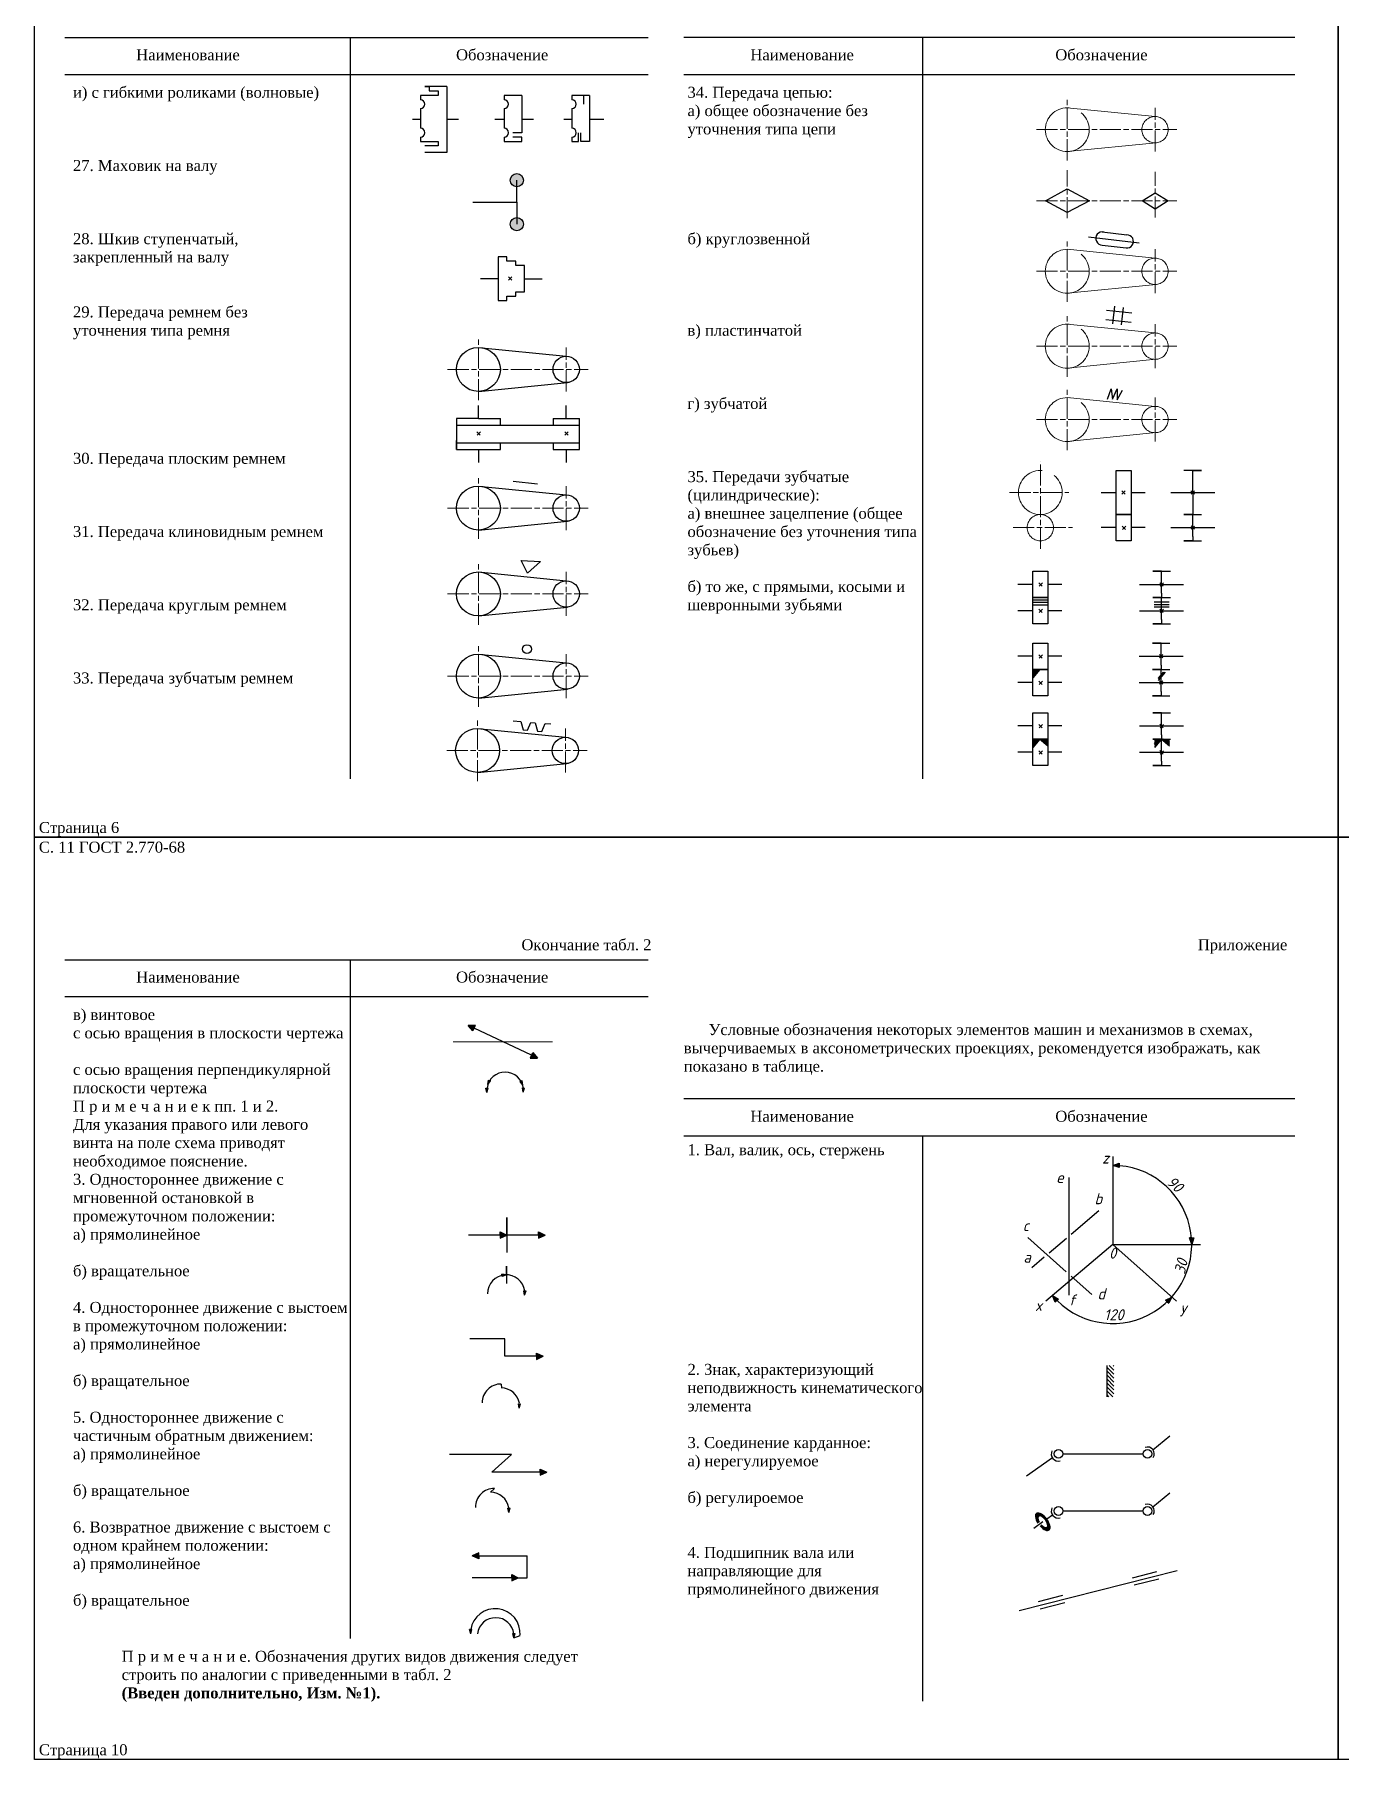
# Model space of a CAD drawing. Header units: millimetres. Extents: x 4428 to 6562, y 4839 to 5637.
# Drawn here: x 5671.3 to 5968.8, y 4838.7 to 5231.5 of the extents above; entities that cross this region are included whole.
import ezdxf

# ---------------------------------------------------------------- set-up
doc = ezdxf.new("R2010")
doc.units = ezdxf.units.MM
doc.linetypes.add('ACAD_ISO08W100', pattern=[36, 24, -3, 6, -3])
doc.layers.add('Эл-ты УГО (осевые)', color=7, linetype='ACAD_ISO08W100', lineweight=13)
doc.layers.add('Элементы УГО', color=7, linetype='Continuous', lineweight=30)
doc.styles.get("Standard").update_dxf_attribs({"font": 'times.ttf'})

msp = doc.modelspace()

# ---------------------------------------------------------------- hatches: boundary and pattern name
h = msp.add_hatch(color=256)
h.dxf.hatch_style = 1
h.paths.add_polyline_path([(5916.91, 4974.02), (5918.41, 4973.52), (5918.41, 4974.02)])
h.paths.add_polyline_path([(5916.91, 4974.02), (5918.41, 4974.02), (5918.41, 4974.52)])
h = msp.add_hatch(color=256)
h.dxf.hatch_style = 1
h.paths.add_polyline_path([(5934.91, 4956), (5935.41, 4957.5), (5934.91, 4957.5)])
h.paths.add_polyline_path([(5934.91, 4956), (5934.91, 4957.5), (5934.41, 4957.5)])
h = msp.add_hatch(color=256)
h.dxf.hatch_style = 1
h.paths.add_polyline_path([(5903.2, 4944.36), (5903.79, 4942.89), (5904.17, 4943.22)])
h.paths.add_polyline_path([(5903.2, 4944.36), (5904.17, 4943.22), (5904.55, 4943.54)])
h = msp.add_hatch(color=256)
h.dxf.hatch_style = 1
h.paths.add_polyline_path([(5930.35, 4944.05), (5928.94, 4943.33), (5929.3, 4942.98)])
h.paths.add_polyline_path([(5930.35, 4944.05), (5929.3, 4942.98), (5929.66, 4942.63)])
at = {"layer": 'Элементы УГО'}
h = msp.add_hatch(color=256, dxfattribs=at)
h.dxf.hatch_style = 1
h.paths.add_polyline_path([(5779.65, 5198.34, 1), (5782.65, 5198.34, 1)])
h.paths.add_polyline_path([(5782.65, 5188.34, 1), (5779.65, 5188.34, 1)])
h = msp.add_hatch(color=256, dxfattribs=at)
h.dxf.hatch_style = 1
h.paths.add_polyline_path([(5771.14, 5004.63), (5771.43, 5005.27), (5770.08, 5005.91), (5770.08, 5005.91)])
h.paths.add_polyline_path([(5771.43, 5005.27), (5771.73, 5005.9), (5770.08, 5005.91)])
h = msp.add_hatch(color=256, dxfattribs=at)
h.dxf.hatch_style = 1
h.paths.add_polyline_path([(5784.79, 4999.73), (5784.5, 4999.1), (5785.85, 4998.46), (5785.85, 4998.46)])
h.paths.add_polyline_path([(5784.5, 4999.1), (5784.2, 4998.47), (5785.85, 4998.46)])
h = msp.add_hatch(color=256, dxfattribs=at)
h.dxf.hatch_style = 1
h.paths.add_polyline_path([(5775.15, 4993.26), (5774.94, 4993.34, 0.059565), (5774.53, 4992.43)])
h.paths.add_polyline_path([(5774.94, 4993.34), (5774.67, 4993.43), (5774.53, 4992.43, -0.059565)])
h = msp.add_hatch(color=256, dxfattribs=at)
h.dxf.hatch_style = 1
h.paths.add_polyline_path([(5782.37, 4993.32), (5782.17, 4993.22, 0.059565), (5782.52, 4992.29)])
h.paths.add_polyline_path([(5782.17, 4993.22), (5781.92, 4993.1), (5782.52, 4992.29, -0.059565)])
h = msp.add_hatch(color=256, dxfattribs=at)
h.dxf.hatch_style = 1
h.paths.add_polyline_path([(5774.61, 4991.63), (5774.38, 4991.63, 0.059565), (5774.29, 4990.65)])
h.paths.add_polyline_path([(5774.38, 4991.63), (5774.1, 4991.64), (5774.29, 4990.65, -0.059565)])
h = msp.add_hatch(color=256, dxfattribs=at)
h.dxf.hatch_style = 1
h.paths.add_polyline_path([(5782.92, 4991.64), (5782.7, 4991.64, 0.059565), (5782.61, 4990.66)])
h.paths.add_polyline_path([(5782.7, 4991.64), (5782.42, 4991.65), (5782.61, 4990.66, -0.059565)])
h = msp.add_hatch(color=256, dxfattribs=at)
h.dxf.hatch_style = 1
h.paths.add_polyline_path([(5777.36, 4958.87), (5777.36, 4958.17), (5778.86, 4958.17), (5778.86, 4958.17)])
h.paths.add_polyline_path([(5777.36, 4958.17), (5777.36, 4957.47), (5778.86, 4958.17)])
h = msp.add_hatch(color=256, dxfattribs=at)
h.dxf.hatch_style = 1
h.paths.add_polyline_path([(5786.08, 4958.87), (5786.08, 4958.17), (5787.58, 4958.17), (5787.58, 4958.17)])
h.paths.add_polyline_path([(5786.08, 4958.17), (5786.08, 4957.47), (5787.58, 4958.17)])
h = msp.add_hatch(color=256, dxfattribs=at)
h.dxf.hatch_style = 1
h.paths.add_polyline_path([(5777.75, 4949.26), (5777.79, 4949.04, 0.059565), (5778.78, 4949.12)])
h.paths.add_polyline_path([(5777.79, 4949.04), (5777.83, 4948.76), (5778.78, 4949.12, -0.059565)])
h = msp.add_hatch(color=256, dxfattribs=at)
h.dxf.hatch_style = 1
h.paths.add_polyline_path([(5783.25, 4945.46), (5783.02, 4945.47, 0.059565), (5782.93, 4944.48)])
h.paths.add_polyline_path([(5783.02, 4945.47), (5782.74, 4945.47), (5782.93, 4944.48, -0.059565)])
h = msp.add_hatch(color=256, dxfattribs=at)
h.dxf.hatch_style = 1
h.paths.add_polyline_path([(5785.65, 4931.26), (5785.65, 4930.56), (5787.15, 4930.56), (5787.15, 4930.56)])
h.paths.add_polyline_path([(5785.65, 4930.56), (5785.65, 4929.86), (5787.15, 4930.56)])
h = msp.add_hatch(dxfattribs=at)
h.set_pattern_fill('ANSI31', color=256, scale=0.2, angle=90)
h.set_pattern_definition([(135, (11334.1473, -564.12656), (-0.449012806, -0.449012806), [])])
h.paths.add_polyline_path([(5915.62, 4928.47), (5915.62, 4921.35), (5917.18, 4921.35), (5917.18, 4928.47)])
h = msp.add_hatch(color=256, dxfattribs=at)
h.dxf.hatch_style = 1
h.paths.add_polyline_path([(5782.02, 4919.76), (5781.8, 4919.76, 0.059565), (5781.71, 4918.77)])
h.paths.add_polyline_path([(5781.8, 4919.76), (5781.52, 4919.76), (5781.71, 4918.77, -0.059565)])
h = msp.add_hatch(color=256, dxfattribs=at)
h.dxf.hatch_style = 1
h.paths.add_polyline_path([(5786.47, 4904.87), (5786.47, 4904.17), (5787.97, 4904.17), (5787.97, 4904.17)])
h.paths.add_polyline_path([(5786.47, 4904.17), (5786.47, 4903.47), (5787.97, 4904.17)])
h = msp.add_hatch(color=256, dxfattribs=at)
h.dxf.hatch_style = 1
h.paths.add_polyline_path([(5779.61, 4895.97), (5779.39, 4895.98, 0.059565), (5779.29, 4894.99)])
h.paths.add_polyline_path([(5779.39, 4895.98), (5779.1, 4895.98), (5779.29, 4894.99, -0.059565)])
h = msp.add_hatch(color=256, dxfattribs=at)
h.dxf.hatch_style = 1
h.paths.add_polyline_path([(5899.84, 4892.59), (5900.13, 4892.8), (5900.11, 4892.83), (5900.08, 4892.9), (5900.04, 4892.96), (5900.01, 4893.03), (5899.98, 4893.1), (5899.96, 4893.16), (5899.93, 4893.23), (5899.91, 4893.29), (5899.89, 4893.36), (5899.87, 4893.42), (5899.86, 4893.48), (5899.85, 4893.54), (5899.84, 4893.6), (5899.83, 4893.65), (5899.83, 4893.71), (5899.83, 4893.76), (5899.83, 4893.81), (5899.83, 4893.85), (5899.84, 4893.9), (5899.85, 4893.94), (5899.87, 4893.98), (5899.88, 4894.02), (5899.9, 4894.05), (5899.92, 4894.09), (5899.95, 4894.11), (5899.97, 4894.14), (5900, 4894.16), (5900.03, 4894.18), (5900.07, 4894.2), (5900.1, 4894.21), (5900.14, 4894.22), (5900.18, 4894.22), (5900.22, 4894.23), (5900.27, 4894.23), (5900.31, 4894.22), (5900.36, 4894.22), (5900.41, 4894.2), (5900.46, 4894.19), (5900.51, 4894.17), (5900.56, 4894.15), (5900.61, 4894.13), (5900.67, 4894.1), (5900.72, 4894.07), (5900.78, 4894.04), (5900.83, 4894.01), (5900.89, 4893.97), (5900.95, 4893.93), (5901, 4893.88), (5901.06, 4893.84), (5901.11, 4893.79), (5901.17, 4893.74), (5901.22, 4893.69), (5901.28, 4893.63), (5901.33, 4893.57), (5901.39, 4893.52), (5901.44, 4893.46), (5901.49, 4893.4), (5901.54, 4893.33), (5901.58, 4893.27), (5901.87, 4893.47), (5901.8, 4893.56), (5901.73, 4893.65), (5901.66, 4893.74), (5901.58, 4893.83), (5901.5, 4893.91), (5901.42, 4894), (5901.34, 4894.08), (5901.26, 4894.15), (5901.18, 4894.23), (5901.1, 4894.3), (5901.02, 4894.36), (5900.93, 4894.43), (5900.85, 4894.49), (5900.77, 4894.54), (5900.69, 4894.59), (5900.61, 4894.64), (5900.53, 4894.68), (5900.45, 4894.72), (5900.37, 4894.76), (5900.29, 4894.79), (5900.22, 4894.81), (5900.15, 4894.83), (5900.07, 4894.85), (5900.01, 4894.86), (5899.94, 4894.86), (5899.88, 4894.86), (5899.81, 4894.86), (5899.76, 4894.85), (5899.7, 4894.84), (5899.65, 4894.82), (5899.6, 4894.79), (5899.55, 4894.77), (5899.51, 4894.73), (5899.47, 4894.7), (5899.44, 4894.65), (5899.4, 4894.61), (5899.38, 4894.56), (5899.35, 4894.5), (5899.33, 4894.44), (5899.32, 4894.38), (5899.3, 4894.32), (5899.3, 4894.25), (5899.29, 4894.17), (5899.29, 4894.1), (5899.3, 4894.02), (5899.31, 4893.94), (5899.32, 4893.85), (5899.34, 4893.77), (5899.36, 4893.68), (5899.38, 4893.59), (5899.41, 4893.49), (5899.44, 4893.4), (5899.48, 4893.3), (5899.52, 4893.21), (5899.56, 4893.11), (5899.61, 4893.01), (5899.66, 4892.91), (5899.71, 4892.81), (5899.76, 4892.72), (5899.82, 4892.62)])
h.paths.add_polyline_path([(5900.62, 4892.14), (5900.34, 4891.92), (5900.38, 4891.89), (5900.45, 4891.8), (5900.53, 4891.72), (5900.61, 4891.65), (5900.69, 4891.57), (5900.77, 4891.5), (5900.85, 4891.43), (5900.93, 4891.37), (5901.01, 4891.31), (5901.09, 4891.25), (5901.18, 4891.2), (5901.26, 4891.15), (5901.33, 4891.1), (5901.41, 4891.06), (5901.49, 4891.02), (5901.57, 4890.99), (5901.64, 4890.96), (5901.72, 4890.94), (5901.79, 4890.92), (5901.86, 4890.91), (5901.92, 4890.9), (5901.99, 4890.89), (5902.05, 4890.89), (5902.11, 4890.9), (5902.17, 4890.91), (5902.22, 4890.92), (5902.27, 4890.94), (5902.32, 4890.96), (5902.37, 4890.99), (5902.41, 4891.02), (5902.45, 4891.06), (5902.48, 4891.1), (5902.51, 4891.14), (5902.54, 4891.19), (5902.57, 4891.25), (5902.59, 4891.3), (5902.6, 4891.36), (5902.61, 4891.43), (5902.62, 4891.5), (5902.63, 4891.57), (5902.63, 4891.64), (5902.62, 4891.72), (5902.62, 4891.8), (5902.6, 4891.88), (5902.59, 4891.97), (5902.57, 4892.05), (5902.55, 4892.14), (5902.52, 4892.23), (5902.49, 4892.32), (5902.46, 4892.42), (5902.42, 4892.51), (5902.38, 4892.61), (5902.33, 4892.7), (5902.29, 4892.8), (5902.24, 4892.9), (5902.18, 4892.99), (5902.13, 4893.09), (5902.07, 4893.19), (5902, 4893.28), (5901.94, 4893.37), (5901.87, 4893.47), (5901.58, 4893.27), (5901.63, 4893.21), (5901.67, 4893.14), (5901.71, 4893.08), (5901.75, 4893.01), (5901.79, 4892.95), (5901.83, 4892.88), (5901.86, 4892.82), (5901.9, 4892.75), (5901.93, 4892.69), (5901.95, 4892.62), (5901.98, 4892.56), (5902, 4892.5), (5902.02, 4892.43), (5902.04, 4892.37), (5902.05, 4892.31), (5902.07, 4892.25), (5902.08, 4892.2), (5902.09, 4892.14), (5902.09, 4892.09), (5902.09, 4892.03), (5902.09, 4891.98), (5902.09, 4891.94), (5902.08, 4891.89), (5902.08, 4891.85), (5902.06, 4891.81), (5902.05, 4891.77), (5902.03, 4891.73), (5902.02, 4891.7), (5901.99, 4891.67), (5901.97, 4891.64), (5901.95, 4891.62), (5901.92, 4891.59), (5901.89, 4891.58), (5901.85, 4891.56), (5901.82, 4891.55), (5901.78, 4891.54), (5901.74, 4891.53), (5901.7, 4891.53), (5901.66, 4891.53), (5901.62, 4891.53), (5901.57, 4891.54), (5901.53, 4891.55), (5901.48, 4891.56), (5901.43, 4891.58), (5901.38, 4891.59), (5901.33, 4891.62), (5901.27, 4891.64), (5901.22, 4891.67), (5901.17, 4891.7), (5901.11, 4891.73), (5901.06, 4891.77), (5901, 4891.81), (5900.95, 4891.85), (5900.89, 4891.89), (5900.84, 4891.94), (5900.78, 4891.99), (5900.73, 4892.04), (5900.68, 4892.09), (5900.62, 4892.14)])
h = msp.add_hatch(color=256, dxfattribs=at)
h.dxf.hatch_style = 1
h.paths.add_polyline_path([(5772.49, 4884.44), (5772.49, 4885.14), (5770.99, 4885.14), (5770.99, 4885.14)])
h.paths.add_polyline_path([(5772.49, 4885.14), (5772.49, 4885.84), (5770.99, 4885.14)])
h = msp.add_hatch(color=256, dxfattribs=at)
h.dxf.hatch_style = 1
h.paths.add_polyline_path([(5779.98, 4880.84), (5779.98, 4880.14), (5781.48, 4880.14), (5781.48, 4880.14)])
h.paths.add_polyline_path([(5779.98, 4880.14), (5779.98, 4879.44), (5781.48, 4880.14)])
h = msp.add_hatch(color=256, dxfattribs=at)
h.dxf.hatch_style = 1
h.paths.add_polyline_path([(5770.35, 4868.34), (5770.58, 4868.34, -0.059565), (5770.67, 4867.36)])
h.paths.add_polyline_path([(5770.58, 4868.34), (5770.86, 4868.35), (5770.67, 4867.36, 0.059565)])
h = msp.add_hatch(color=256, dxfattribs=at)
h.dxf.hatch_style = 1
h.paths.add_polyline_path([(5780.76, 4867.4), (5780.54, 4867.4, 0.059565), (5780.45, 4866.41)])
h.paths.add_polyline_path([(5780.54, 4867.4), (5780.26, 4867.4), (5780.45, 4866.41, -0.059565)])

# ---------------------------------------------------------------- linework, layer by layer
for p, q in [((5678.14, 5230.85), (5811.05, 5230.85)), ((5743.14, 5230.85), (5743.14, 5062.06)), ((5958.4, 5230.85), (5819.19, 5230.85)), ((5873.57, 5230.85), (5873.57, 5062.06)), ((5678.14, 5222.45), (5811.05, 5222.45)), ((5819.19, 5222.45), (5958.4, 5222.45)), ((5678.14, 5020.85), (5811.05, 5020.85)), ((5743.14, 5020.85), (5743.14, 4866.28)), ((5678.14, 5012.45), (5811.05, 5012.45)), ((5958.4, 4989.16), (5819.19, 4989.16)), ((5819.19, 4980.75), (5958.4, 4980.75)), ((5873.57, 4980.75), (5873.57, 4852.06)), ((5916.91, 4976.02), (5916.91, 4956.02)), ((5916.91, 4974.02), (5918.41, 4974.52)), ((5916.91, 4974.02), (5918.41, 4974.02)), ((5918.41, 4973.52), (5916.91, 4974.02)), ((5918.41, 4974.02), (5918.41, 4974.52)), ((5918.41, 4974.52), (5918.41, 4973.52)), ((5934.91, 4957.5), (5934.41, 4957.5)), ((5934.41, 4957.5), (5935.41, 4957.5)), ((5934.91, 4956), (5934.41, 4957.5)), ((5934.91, 4956), (5934.91, 4957.5)), ((5935.41, 4957.5), (5934.91, 4956)), ((5916.91, 4956.02), (5901.67, 4943.07)), ((5916.91, 4956.02), (5936.91, 4956.02)), ((5916.91, 4956.02), (5931.45, 4943.07)), ((5903.2, 4944.36), (5904.17, 4943.22)), ((5903.79, 4942.89), (5903.2, 4944.36)), ((5903.2, 4944.36), (5904.55, 4943.54)), ((5904.55, 4943.54), (5903.79, 4942.89)), ((5904.17, 4943.22), (5904.55, 4943.54)), ((5928.94, 4943.33), (5930.35, 4944.05)), ((5929.66, 4942.63), (5928.94, 4943.33)), ((5930.35, 4944.05), (5929.3, 4942.98)), ((5929.3, 4942.98), (5929.66, 4942.63)), ((5930.35, 4944.05), (5929.66, 4942.63))]:
    msp.add_line(p, q)
msp.add_arc((5916.91, 4956.02), 18, 220.3843, 90)
at = {"layer": 'Эл-ты УГО (осевые)', "ltscale": 0.2}
for p, q in [((5906.55, 5202.86), (5906.55, 5216.86)), ((5926.55, 5204.86), (5926.55, 5214.86)), ((5899.55, 5209.86), (5931.55, 5209.86)), ((5906.55, 5189.7), (5906.55, 5200.66)), ((5926.55, 5189.85), (5926.55, 5200.25)), ((5899.55, 5193.66), (5931.55, 5193.66)), ((5906.55, 5170.62), (5906.55, 5184.62)), ((5926.55, 5172.62), (5926.55, 5182.62)), ((5899.55, 5177.62), (5931.55, 5177.62)), ((5906.55, 5153.56), (5906.55, 5167.56)), ((5926.55, 5155.56), (5926.55, 5165.56)), ((5772.39, 5148.26), (5772.39, 5162.26)), ((5792.39, 5150.26), (5792.39, 5160.26)), ((5899.55, 5160.56), (5931.55, 5160.56)), ((5765.39, 5155.26), (5797.39, 5155.26)), ((5906.55, 5136.85), (5906.55, 5150.85)), ((5926.55, 5138.85), (5926.55, 5148.85)), ((5899.55, 5143.85), (5931.55, 5143.85)), ((5900.42, 5114.41), (5900.42, 5134.24)), ((5772.39, 5116.69), (5772.39, 5130.69)), ((5792.39, 5118.69), (5792.39, 5128.69)), ((5893.42, 5127.24), (5906.88, 5127.24)), ((5765.39, 5123.69), (5797.39, 5123.69)), ((5894.25, 5119.24), (5907.72, 5119.24)), ((5772.39, 5097.14), (5772.39, 5111.14)), ((5792.39, 5099.14), (5792.39, 5109.14)), ((5765.39, 5104.14), (5797.39, 5104.14)), ((5772.39, 5078.44), (5772.39, 5092.44)), ((5792.39, 5080.44), (5792.39, 5090.44)), ((5765.39, 5085.44), (5797.39, 5085.44)), ((5772.21, 5061.5), (5772.21, 5075.5)), ((5792.21, 5063.5), (5792.21, 5073.5)), ((5765.21, 5068.5), (5797.21, 5068.5))]:
    msp.add_line(p, q, dxfattribs=at)
at = {"layer": 'Эл-ты УГО (осевые)'}
for p, q in [((5906.55, 5214.86), (5926.55, 5212.86)), ((5906.55, 5204.86), (5926.84, 5206.88)), ((5906.55, 5182.62), (5926.55, 5180.62)), ((5906.55, 5172.62), (5926.84, 5174.63)), ((5906.55, 5165.56), (5926.55, 5163.56)), ((5906.55, 5155.56), (5926.84, 5157.57)), ((5906.55, 5148.85), (5926.55, 5146.85)), ((5906.55, 5138.85), (5926.84, 5140.87)), ((5766.62, 5002.18), (5789.25, 5002.18))]:
    msp.add_line(p, q, dxfattribs=at)
for centre, radius in [((5906.55, 5209.86), 5), ((5926.55, 5209.86), 3), ((5906.55, 5177.62), 5), ((5926.55, 5177.62), 3), ((5906.55, 5160.56), 5), ((5926.55, 5160.56), 3), ((5906.55, 5143.85), 5), ((5926.55, 5143.85), 3), ((5900.42, 5127.24), 5), ((5900.42, 5119.24), 3)]:
    msp.add_circle(centre, radius, dxfattribs=at)
at = {"layer": 'Элементы УГО'}
for p, q in [((5763.19, 5217.67), (5759.19, 5217.67)), ((5759.19, 5217.67), (5759.19, 5216.67)), ((5765.19, 5219.67), (5760.19, 5219.67)), ((5760.19, 5219.67), (5761.19, 5219.67)), ((5761.19, 5219.67), (5761.19, 5218.67)), ((5761.19, 5218.67), (5763.19, 5218.67)), ((5763.19, 5218.67), (5763.19, 5217.67)), ((5765.19, 5219.67), (5765.19, 5204.67)), ((5782.27, 5217.67), (5778.27, 5217.67)), ((5778.27, 5217.67), (5778.27, 5216.67)), ((5782.27, 5217.67), (5782.27, 5209.17)), ((5797.7, 5217.67), (5793.7, 5217.67)), ((5793.7, 5217.67), (5793.7, 5216.67)), ((5796.31, 5217.67), (5796.31, 5215.67)), ((5797.7, 5217.67), (5797.7, 5207.17)), ((5759.19, 5214.67), (5759.19, 5212.17)), ((5778.27, 5214.67), (5778.27, 5212.17)), ((5793.7, 5214.67), (5793.7, 5212.17)), ((5759.19, 5212.17), (5757.38, 5212.17)), ((5759.19, 5212.17), (5759.19, 5210.17)), ((5767.84, 5212.17), (5765.19, 5212.17)), ((5778.27, 5212.17), (5776.11, 5212.17)), ((5778.27, 5212.17), (5778.27, 5210.17)), ((5782.27, 5209.17), (5780.27, 5209.17)), ((5784.98, 5212.17), (5782.27, 5212.17)), ((5793.7, 5212.17), (5791.88, 5212.17)), ((5793.7, 5212.17), (5793.7, 5210.17)), ((5795.2, 5207.17), (5795.2, 5209.17)), ((5795.7, 5207.17), (5795.7, 5209.17)), ((5801, 5212.17), (5797.7, 5212.17)), ((5759.19, 5208.17), (5759.19, 5207.17)), ((5759.19, 5207.17), (5763.19, 5207.17)), ((5763.19, 5206.17), (5760.19, 5206.17)), ((5765.19, 5204.67), (5760.19, 5204.67)), ((5763.19, 5207.17), (5763.19, 5206.17)), ((5778.27, 5208.17), (5778.27, 5207.17)), ((5778.27, 5207.17), (5782.27, 5207.17)), ((5782.27, 5208.17), (5780.27, 5208.17)), ((5782.27, 5207.17), (5782.27, 5208.17)), ((5793.7, 5208.17), (5793.7, 5207.17)), ((5793.7, 5207.17), (5795.2, 5207.17)), ((5797.7, 5207.17), (5795.7, 5207.17)), ((5781.15, 5193.34), (5781.15, 5198.34)), ((5771.15, 5193.34), (5781.15, 5193.34)), ((5781.15, 5193.34), (5781.15, 5188.34)), ((5901.57, 5193.66), (5906.55, 5196.36)), ((5906.55, 5191.01), (5901.57, 5193.66)), ((5906.55, 5196.36), (5911.64, 5193.66)), ((5911.64, 5193.66), (5906.55, 5191.01)), ((5923.64, 5193.66), (5926.55, 5195.5)), ((5926.55, 5191.75), (5923.64, 5193.66)), ((5926.55, 5195.5), (5929.55, 5193.66)), ((5929.55, 5193.66), (5926.55, 5191.75)), ((5911.36, 5185.46), (5922.92, 5184.09)), ((5914.54, 5186.59), (5920.13, 5185.92)), ((5776.89, 5180.93), (5776.89, 5170.93)), ((5778.89, 5180.93), (5776.89, 5180.93)), ((5778.89, 5179.93), (5778.89, 5180.93)), ((5914.54, 5183.59), (5919.95, 5182.93)), ((5780.89, 5179.93), (5778.89, 5179.93)), ((5780.89, 5178.93), (5780.89, 5179.93)), ((5782.89, 5178.93), (5780.89, 5178.93)), ((5782.89, 5172.93), (5782.89, 5178.93)), ((5776.89, 5175.93), (5772.89, 5175.93)), ((5779.22, 5176.34), (5779.98, 5175.57)), ((5779.25, 5175.57), (5780.01, 5176.32)), ((5782.89, 5175.93), (5786.89, 5175.93)), ((5776.89, 5170.93), (5778.89, 5170.93)), ((5778.89, 5170.93), (5778.89, 5171.93)), ((5778.89, 5171.93), (5780.89, 5171.93)), ((5780.89, 5171.93), (5780.89, 5172.93)), ((5780.89, 5172.93), (5782.89, 5172.93)), ((5916.92, 5165.67), (5917.42, 5169.64)), ((5918.89, 5165.42), (5919.39, 5169.4)), ((5915.33, 5166.65), (5921.08, 5165.99)), ((5915.5, 5168.79), (5921.25, 5168.13)), ((5772.39, 5160.26), (5792.39, 5158.26)), ((5772.39, 5150.26), (5792.69, 5152.28)), ((5915.71, 5148.52), (5916.57, 5150.81)), ((5916.57, 5150.81), (5916.89, 5148.52)), ((5916.89, 5148.52), (5917.89, 5150.81)), ((5917.89, 5150.81), (5917.89, 5148.33)), ((5917.89, 5148.33), (5919.13, 5150.51)), ((5772.39, 5144.06), (5772.39, 5147.06)), ((5792.42, 5144.06), (5792.42, 5147.06)), ((5772.39, 5144.06), (5767.39, 5144.06)), ((5767.39, 5144.06), (5767.39, 5137.06)), ((5767.39, 5144.06), (5767.39, 5142.06)), ((5767.39, 5142.56), (5795.39, 5142.56)), ((5772.39, 5144.06), (5777.39, 5144.06)), ((5777.39, 5142.56), (5777.39, 5144.06)), ((5789.45, 5144.06), (5795.39, 5144.06)), ((5789.45, 5144.06), (5789.45, 5142.56)), ((5795.39, 5137.06), (5795.39, 5144.06)), ((5767.39, 5137.06), (5767.39, 5139.06)), ((5767.39, 5138.56), (5795.39, 5138.56)), ((5772.06, 5141.08), (5772.82, 5140.31)), ((5772.09, 5140.31), (5772.85, 5141.06)), ((5777.39, 5137.06), (5777.39, 5138.56)), ((5789.45, 5138.56), (5789.45, 5137.06)), ((5792.06, 5141.08), (5792.82, 5140.31)), ((5792.09, 5140.31), (5792.85, 5141.06)), ((5767.39, 5137.06), (5777.39, 5137.06)), ((5772.39, 5137.06), (5772.39, 5134.06)), ((5789.45, 5137.06), (5795.39, 5137.06)), ((5792.42, 5137.06), (5792.42, 5134.06)), ((5780.33, 5129.82), (5785.85, 5129.24)), ((5937.14, 5132.24), (5933.14, 5132.24)), ((5935.14, 5127.24), (5935.14, 5132.24)), ((5935.14, 5132.24), (5937.14, 5132.24)), ((5772.39, 5128.69), (5792.39, 5126.69)), ((5914.28, 5127.24), (5917.66, 5127.24)), ((5918.97, 5127.65), (5919.74, 5126.88)), ((5919, 5126.88), (5919.77, 5127.63)), ((5921.11, 5127.24), (5924.28, 5127.24)), ((5930.14, 5127.24), (5940.14, 5127.24)), ((5934.74, 5127.65), (5935.51, 5126.87)), ((5934.77, 5126.87), (5935.54, 5127.63)), ((5935.14, 5127.24), (5935.14, 5122.24)), ((5935.14, 5122.24), (5933.14, 5122.24)), ((5933.14, 5122.24), (5937.14, 5122.24)), ((5935.14, 5117.24), (5935.14, 5122.24)), ((5772.39, 5118.69), (5792.69, 5120.7)), ((5917.66, 5119.24), (5914.28, 5119.24)), ((5919.07, 5119.6), (5919.83, 5118.82)), ((5919.1, 5118.82), (5919.86, 5119.58)), ((5924.28, 5119.24), (5921.11, 5119.24)), ((5930.14, 5119.24), (5940.14, 5119.24)), ((5934.76, 5119.63), (5935.52, 5118.86)), ((5934.79, 5118.86), (5935.55, 5119.61)), ((5935.14, 5116.24), (5933.14, 5116.24)), ((5933.14, 5116.24), (5937.14, 5116.24)), ((5935.14, 5117.24), (5935.14, 5116.24)), ((5782.13, 5111.79), (5786.53, 5111.5)), ((5783.59, 5108.86), (5782.13, 5111.79)), ((5786.53, 5111.5), (5783.59, 5108.86)), ((5772.39, 5109.14), (5792.39, 5107.14)), ((5898.69, 5106.31), (5895.32, 5106.31)), ((5900.1, 5106.66), (5900.86, 5105.89)), ((5900.13, 5105.89), (5900.89, 5106.64)), ((5905.32, 5106.31), (5902.15, 5106.31)), ((5923.04, 5106.31), (5933.04, 5106.31)), ((5928.04, 5109.31), (5926.04, 5109.31)), ((5926.04, 5109.31), (5930.04, 5109.31)), ((5927.66, 5106.69), (5928.42, 5105.92)), ((5927.69, 5105.92), (5928.45, 5106.68)), ((5928.04, 5104.31), (5928.04, 5109.31)), ((5898.69, 5102.81), (5902.15, 5102.81)), ((5928.04, 5103.31), (5926.04, 5103.31)), ((5926.04, 5103.31), (5930.04, 5103.31)), ((5928.04, 5103.31), (5926.04, 5103.31)), ((5926.04, 5103.31), (5930.04, 5103.31)), ((5926.33, 5102.32), (5929.78, 5102.32)), ((5928.04, 5104.31), (5928.04, 5103.31)), ((5928.04, 5098.31), (5928.04, 5103.31)), ((5772.39, 5099.14), (5792.69, 5101.15)), ((5898.69, 5100.31), (5895.32, 5100.31)), ((5898.69, 5102.24), (5902.15, 5102.24)), ((5898.69, 5101.66), (5902.15, 5101.66)), ((5900.1, 5100.66), (5900.86, 5099.89)), ((5900.13, 5099.89), (5900.89, 5100.64)), ((5905.32, 5100.31), (5902.15, 5100.31)), ((5923.04, 5100.31), (5933.04, 5100.31)), ((5926.33, 5101.74), (5929.78, 5101.74)), ((5926.33, 5101.17), (5929.78, 5101.17)), ((5927.66, 5100.69), (5928.42, 5099.92)), ((5927.69, 5099.92), (5928.45, 5100.68)), ((5928.04, 5097.31), (5926.04, 5097.31)), ((5926.04, 5097.31), (5930.04, 5097.31)), ((5928.04, 5098.31), (5928.04, 5097.31)), ((5927.95, 5092.96), (5925.95, 5092.96)), ((5925.95, 5092.96), (5929.95, 5092.96)), ((5927.95, 5087.96), (5927.95, 5092.96)), ((5772.39, 5090.44), (5792.39, 5088.44)), ((5898.69, 5089.96), (5895.32, 5089.96)), ((5898.69, 5086.45), (5899.14, 5086.96)), ((5899.35, 5086.96), (5898.69, 5086.18)), ((5898.69, 5085.84), (5899.57, 5086.96)), ((5899.81, 5086.96), (5898.69, 5085.58)), ((5900.06, 5086.96), (5898.69, 5085.3)), ((5900.31, 5086.96), (5898.69, 5085.05)), ((5900.1, 5090.31), (5900.86, 5089.54)), ((5900.13, 5089.54), (5900.89, 5090.29)), ((5905.32, 5089.96), (5902.15, 5089.96)), ((5922.95, 5089.96), (5932.95, 5089.96)), ((5927.95, 5086.96), (5925.95, 5086.96)), ((5925.95, 5086.96), (5929.95, 5086.96)), ((5927.95, 5086.96), (5925.95, 5086.96)), ((5925.95, 5086.96), (5929.95, 5086.96)), ((5927.57, 5090.34), (5928.33, 5089.57)), ((5927.6, 5089.57), (5928.36, 5090.32)), ((5927.95, 5087.96), (5927.95, 5086.96)), ((5927.95, 5081.96), (5927.95, 5086.96)), ((5898.69, 5083.96), (5895.32, 5083.96)), ((5900.1, 5084.31), (5900.86, 5083.54)), ((5900.13, 5083.54), (5900.89, 5084.29)), ((5905.32, 5083.96), (5902.15, 5083.96)), ((5922.95, 5083.96), (5932.95, 5083.96)), ((5928.39, 5086.36), (5927.27, 5084.99)), ((5928.63, 5086.36), (5927.27, 5084.7)), ((5928.88, 5086.36), (5927.27, 5084.46)), ((5927.57, 5084.34), (5928.33, 5083.57)), ((5927.6, 5083.57), (5928.36, 5084.32)), ((5772.39, 5080.44), (5792.69, 5082.45)), ((5927.95, 5080.96), (5925.95, 5080.96)), ((5925.95, 5080.96), (5929.95, 5080.96)), ((5927.95, 5081.96), (5927.95, 5080.96)), ((5780.31, 5075.22), (5782.07, 5075.08)), ((5782.07, 5075.08), (5782.58, 5073.18)), ((5783.57, 5073.11), (5784.32, 5074.9)), ((5784.32, 5074.9), (5785.34, 5074.82)), ((5785.34, 5074.82), (5785.85, 5072.92)), ((5928.04, 5077.08), (5926.04, 5077.08)), ((5926.04, 5077.08), (5930.04, 5077.08)), ((5928.04, 5072.08), (5928.04, 5077.08)), ((5772.21, 5073.5), (5792.21, 5071.5)), ((5782.58, 5073.18), (5783.57, 5073.11)), ((5785.85, 5072.92), (5786.84, 5072.85)), ((5786.84, 5072.85), (5787.59, 5074.64)), ((5787.59, 5074.64), (5788.88, 5074.54)), ((5898.69, 5074.08), (5895.32, 5074.08)), ((5898.69, 5070.58), (5899.14, 5071.09)), ((5899.35, 5071.09), (5898.69, 5070.31)), ((5898.69, 5069.97), (5899.57, 5071.09)), ((5899.81, 5071.09), (5898.69, 5069.71)), ((5900.06, 5071.09), (5898.69, 5069.43)), ((5900.31, 5071.09), (5898.69, 5069.19)), ((5900.1, 5074.43), (5900.86, 5073.66)), ((5900.13, 5073.66), (5900.89, 5074.42)), ((5902.15, 5069.45), (5900.24, 5071.06)), ((5902.15, 5069.69), (5900.49, 5071.06)), ((5902.15, 5069.94), (5900.77, 5071.06)), ((5901.03, 5071.06), (5902.15, 5070.18)), ((5902.15, 5070.4), (5901.37, 5071.06)), ((5901.64, 5071.06), (5902.15, 5070.62)), ((5905.32, 5074.08), (5902.15, 5074.08)), ((5923.04, 5074.08), (5933.04, 5074.08)), ((5928.04, 5071.08), (5926.04, 5071.08)), ((5926.04, 5071.08), (5930.04, 5071.08)), ((5928.04, 5071.08), (5926.04, 5071.08)), ((5926.04, 5071.08), (5930.04, 5071.08)), ((5926.43, 5070.59), (5926.87, 5071.09)), ((5927.09, 5071.09), (5926.43, 5070.32)), ((5926.43, 5069.97), (5927.31, 5071.09)), ((5927.55, 5071.09), (5926.43, 5069.72)), ((5927.79, 5071.09), (5926.43, 5069.43)), ((5928.04, 5071.09), (5926.43, 5069.19)), ((5927.66, 5074.47), (5928.42, 5073.69)), ((5927.69, 5073.69), (5928.45, 5074.45)), ((5929.88, 5069.45), (5927.98, 5071.06)), ((5928.04, 5072.08), (5928.04, 5071.08)), ((5928.04, 5066.08), (5928.04, 5071.08)), ((5929.88, 5069.7), (5928.22, 5071.06)), ((5929.88, 5069.95), (5928.51, 5071.06)), ((5928.76, 5071.06), (5929.88, 5070.18)), ((5929.88, 5070.41), (5929.1, 5071.06)), ((5929.37, 5071.06), (5929.88, 5070.62)), ((5898.69, 5068.08), (5895.32, 5068.08)), ((5900.1, 5068.43), (5900.86, 5067.66)), ((5900.13, 5067.66), (5900.89, 5068.42)), ((5905.32, 5068.08), (5902.15, 5068.08)), ((5923.04, 5068.08), (5933.04, 5068.08)), ((5927.66, 5068.47), (5928.42, 5067.69)), ((5927.69, 5067.69), (5928.45, 5068.45)), ((5772.21, 5063.5), (5792.51, 5065.51)), ((5928.04, 5065.08), (5926.04, 5065.08)), ((5926.04, 5065.08), (5930.04, 5065.08)), ((5928.04, 5066.08), (5928.04, 5065.08)), ((5771.14, 5004.63), (5770.08, 5005.91)), ((5771.73, 5005.9), (5770.08, 5005.91)), ((5771.43, 5005.27), (5771.14, 5004.63)), ((5771.43, 5005.27), (5771.73, 5005.9)), ((5784.5, 4999.1), (5771.43, 5005.27)), ((5771.43, 5005.27), (5771.43, 5005.27)), ((5784.5, 4999.1), (5784.2, 4998.47)), ((5784.2, 4998.47), (5785.85, 4998.46)), ((5784.5, 4999.1), (5784.79, 4999.73)), ((5784.5, 4999.1), (5784.5, 4999.1)), ((5784.79, 4999.73), (5785.85, 4998.46)), ((5774.53, 4992.43), (5774.67, 4993.43)), ((5774.53, 4992.43), (5775.15, 4993.26)), ((5774.67, 4993.43), (5775.15, 4993.26)), ((5781.92, 4993.1), (5782.37, 4993.32)), ((5782.52, 4992.29), (5781.92, 4993.1)), ((5782.52, 4992.29), (5782.37, 4993.32)), ((5774.29, 4990.65), (5774.1, 4991.64)), ((5774.1, 4991.64), (5774.61, 4991.63)), ((5774.29, 4990.65), (5774.61, 4991.63)), ((5782.61, 4990.66), (5782.42, 4991.65)), ((5782.42, 4991.65), (5782.92, 4991.64)), ((5782.61, 4990.66), (5782.92, 4991.64)), ((5906.9, 4971.29), (5906.9, 4944.51)), ((5778.86, 4958.17), (5778.86, 4962.17)), ((5778.86, 4962.17), (5778.86, 4954.17)), ((5907.41, 4958.37), (5913.73, 4963.74)), ((5777.36, 4958.17), (5770.14, 4958.17)), ((5777.36, 4958.17), (5777.36, 4958.87)), ((5777.36, 4958.87), (5778.86, 4958.17)), ((5777.36, 4958.17), (5777.36, 4958.17)), ((5777.36, 4958.17), (5777.36, 4957.47)), ((5777.36, 4957.47), (5778.86, 4958.17)), ((5786.08, 4958.17), (5778.86, 4958.17)), ((5786.08, 4958.17), (5786.08, 4958.87)), ((5786.08, 4958.87), (5787.58, 4958.17)), ((5786.08, 4958.17), (5786.08, 4958.17)), ((5786.08, 4958.17), (5786.08, 4957.47)), ((5786.08, 4957.47), (5787.58, 4958.17)), ((5897.58, 4957.59), (5906.32, 4949.81)), ((5902.45, 4954.14), (5906.35, 4957.46)), ((5898.5, 4950.78), (5901.32, 4953.18)), ((5778.78, 4949.12), (5777.75, 4949.26)), ((5777.83, 4948.76), (5777.75, 4949.26)), ((5778.78, 4949.12), (5777.83, 4948.76)), ((5778.81, 4949.1), (5778.81, 4951.1)), ((5778.81, 4951.1), (5778.81, 4947.1)), ((5782.93, 4944.48), (5782.74, 4945.47)), ((5782.74, 4945.47), (5783.25, 4945.46)), ((5782.93, 4944.48), (5783.25, 4945.46)), ((5907.46, 4948.79), (5912.13, 4944.64)), ((5778.43, 4934.56), (5770.43, 4934.56)), ((5778.43, 4930.56), (5778.43, 4934.56)), ((5785.65, 4930.56), (5778.43, 4930.56)), ((5785.65, 4930.56), (5785.65, 4931.26)), ((5785.65, 4931.26), (5787.15, 4930.56)), ((5785.65, 4930.56), (5785.65, 4930.56)), ((5785.65, 4930.56), (5785.65, 4929.86)), ((5785.65, 4929.86), (5787.15, 4930.56)), ((5915.62, 4921.35), (5915.62, 4928.47)), ((5777.59, 4924.23), (5777.59, 4924.23)), ((5777.59, 4924.23), (5777.62, 4923.39)), ((5781.71, 4918.77), (5781.52, 4919.76)), ((5781.52, 4919.76), (5782.02, 4919.76)), ((5781.71, 4918.77), (5782.02, 4919.76)), ((5926.08, 4909.26), (5929.89, 4912.44)), ((5779.91, 4908.16), (5765.82, 4908.16)), ((5775.48, 4904.17), (5779.91, 4908.16)), ((5903.21, 4907.4), (5897.25, 4903.29)), ((5905.55, 4908.34), (5923.83, 4908.34)), ((5786.47, 4904.17), (5775.48, 4904.17)), ((5786.47, 4904.17), (5786.47, 4904.87)), ((5786.47, 4904.87), (5787.97, 4904.17)), ((5786.47, 4904.17), (5786.47, 4904.17)), ((5786.47, 4904.17), (5786.47, 4903.47)), ((5786.47, 4903.47), (5787.97, 4904.17)), ((5776.06, 4900.45), (5775.18, 4899.61)), ((5776.06, 4900.45), (5776.06, 4900.45)), ((5926.08, 4896.25), (5929.89, 4899.43)), ((5779.29, 4894.99), (5779.1, 4895.98)), ((5779.1, 4895.98), (5779.61, 4895.97)), ((5779.29, 4894.99), (5779.61, 4895.97)), ((5903.21, 4894.39), (5901.9, 4893.44)), ((5905.55, 4895.33), (5923.83, 4895.33)), ((5900.96, 4892.88), (5898.97, 4891.37)), ((5772.49, 4885.84), (5770.99, 4885.14)), ((5772.49, 4884.44), (5770.99, 4885.14)), ((5772.49, 4885.14), (5772.49, 4885.84)), ((5772.49, 4885.14), (5783.48, 4885.14)), ((5772.49, 4885.14), (5772.49, 4885.14)), ((5772.49, 4885.14), (5772.49, 4884.44)), ((5783.48, 4880.14), (5783.48, 4885.14)), ((5779.98, 4880.14), (5770.99, 4880.14)), ((5779.98, 4880.14), (5779.98, 4880.84)), ((5779.98, 4880.84), (5781.48, 4880.14)), ((5779.98, 4880.14), (5779.98, 4880.14)), ((5779.98, 4880.14), (5779.98, 4879.44)), ((5779.98, 4879.44), (5781.48, 4880.14)), ((5781.48, 4880.14), (5783.48, 4880.14)), ((5895.62, 4872.64), (5931.59, 4881.8)), ((5921.39, 4880.13), (5926.97, 4881.56)), ((5921.82, 4878.48), (5927.39, 4879.91)), ((5899.98, 4874.7), (5905.56, 4876.13)), ((5900.4, 4873.04), (5905.98, 4874.47)), ((5770.86, 4868.35), (5770.35, 4868.34)), ((5770.67, 4867.36), (5770.35, 4868.34)), ((5770.67, 4867.36), (5770.86, 4868.35)), ((5780.45, 4866.41), (5780.26, 4867.4)), ((5780.26, 4867.4), (5780.76, 4867.4)), ((5780.45, 4866.41), (5780.76, 4867.4)), ((5780.45, 4866.41), (5781.89, 4867.01))]:
    msp.add_line(p, q, dxfattribs=at)
for points in [[(5671.25, 5258.74), (5968.25, 5258.74), (5968.25, 5048.74), (5671.25, 5048.74)], [(5968.25, 5258.74), (6265.25, 5258.74), (6265.25, 5048.74), (5968.25, 5048.74)], [(5917.66, 5132.24), (5921.11, 5132.24), (5921.11, 5122.24), (5917.66, 5122.24)], [(5917.66, 5122.24), (5921.11, 5122.24), (5921.11, 5116.24), (5917.66, 5116.24)], [(5898.69, 5109.31), (5902.15, 5109.31), (5902.15, 5103.31), (5898.69, 5103.31)], [(5898.69, 5103.31), (5902.15, 5103.31), (5902.15, 5097.31), (5898.69, 5097.31)], [(5898.69, 5092.96), (5902.15, 5092.96), (5902.15, 5086.96), (5898.69, 5086.96)], [(5898.69, 5086.96), (5902.15, 5086.96), (5902.15, 5080.96), (5898.69, 5080.96)], [(5898.69, 5077.08), (5902.15, 5077.08), (5902.15, 5071.08), (5898.69, 5071.08)], [(5898.69, 5071.08), (5902.15, 5071.08), (5902.15, 5065.08), (5898.69, 5065.08)], [(5671.25, 5048.74), (5968.25, 5048.74), (5968.25, 4838.74), (5671.25, 4838.74)], [(5968.25, 5048.74), (6265.25, 5048.74), (6265.25, 4838.74), (5968.25, 4838.74)]]:
    msp.add_lwpolyline(points, close=True, dxfattribs=at)
for centre, radius in [((5781.15, 5198.34), 1.5), ((5781.15, 5188.34), 1.5), ((5772.39, 5155.26), 5), ((5792.39, 5155.26), 3), ((5772.39, 5123.69), 5), ((5792.39, 5123.69), 3), ((5772.39, 5104.14), 5), ((5792.39, 5104.14), 3), ((5783.46, 5091.59), 1), ((5772.39, 5085.44), 5), ((5792.39, 5085.44), 3), ((5772.21, 5068.5), 5), ((5792.21, 5068.5), 3), ((5904.55, 4908.34), 1), ((5924.83, 4908.34), 1), ((5904.55, 4895.33), 1), ((5924.83, 4895.33), 1)]:
    msp.add_circle(centre, radius, dxfattribs=at)
for centre, radius, start, end in [((5759.19, 5215.67), 1, 270, 90), ((5778.27, 5215.67), 1, 270, 90), ((5793.7, 5215.67), 1, 270, 90), ((5759.19, 5209.17), 1, 270, 90), ((5778.27, 5209.17), 1, 270, 90), ((5793.7, 5209.17), 1, 270, 90), ((5914.54, 5185.09), 1.5, 76.4343, 270), ((5920.13, 5184.42), 1.5, 263.1068, 90), ((5778.49, 4991.1), 4.17, 6.6796, 172.6564), ((5778.74, 4944.84), 4.26, 7.7211, 180.3575), ((5777.51, 4919.98), 4.26, 88.8819, 180.4214), ((5777.52, 4919.13), 4.26, 9.6974, 88.968), ((5924.83, 4908.34), 1.56, 327.7286, 109.3444), ((5904.55, 4908.34), 1.64, 155.162, 283.649), ((5775.98, 4896.19), 4.26, 88.8819, 180.4214), ((5775.1, 4895.35), 4.26, 9.6974, 88.968), ((5904.55, 4895.33), 1.64, 155.162, 283.649), ((5924.83, 4895.33), 1.56, 327.7286, 109.3444), ((5776.24, 4867.42), 5.67, 355.9239, 171.1717), ((5776.33, 4866.86), 4.17, 6.6796, 172.6564)]:
    msp.add_arc(centre, radius, start, end, dxfattribs=at)
for major_axis, ratio, start_param, end_param in [((1.43, -1.87), 0.460155, 4.876326, 10.80212), ((0.97, -1.27), 0.458654, 4.951043, 10.715643)]:
    msp.add_ellipse((5900.96, 4892.88), major_axis=major_axis, ratio=ratio, start_param=start_param, end_param=end_param, dxfattribs=at)

# ---------------------------------------------------------------- texts
at = {"layer": 'Элементы УГО', "char_height": 2.5, "attachment_point": 1}
for s, width, insert in [('Наименование', 25.6791, (5694.45, 5228.16)), ('Обозначение', 25.6791, (5767.3, 5228.16)), ('Наименование', 25.6791, (5834.36, 5228.16)), ('Обозначение', 25.6791, (5903.83, 5228.16)), ('и) с гибкими роликами (волновые)\\P\\P\\P\\P27. Маховик на валу\\P\\P\\P\\P28. Шкив ступенчатый, закрепленный на валу \\P\\P\\P29. Передача ремнем без уточнения типа ремня\\P\\P\\P\\P\\P\\P\\P30. Передача плоским ремнем \\P\\P\\P\\P31. Передача клиновидным ремнем \\P\\P\\P\\P32. Передача круглым ремнем \\P\\P\\P\\P33. Передача зубчатым ремнем ', 54.0496, (5680.03, 5219.62)), ('34. Передача цепью:\\Pа) общее обозначение без уточнения типа цепи\\P\\P\\P\\P\\P\\Pб) круглозвенной \\P\\P\\P\\P\\Pв) пластинчатой \\P\\P\\P\\Pг) зубчатой\\P\\P\\P\\P35. Передачи зубчатые (цилиндрические):\\Pа) внешнее зацелпение (общее обозначение без уточнения типа зубьев)\\P\\Pб) то же, с прямыми, косыми и шевронными зубьями', 53.5376, (5820.03, 5219.62)), ('Страница 6', 25.6791, (5672.26, 5052.21)), ('С. 11 ГОСТ 2.770-68', 33.5579, (5672.25, 5047.74)), ('Окончание табл. 2', 33.5579, (5782.2, 5025.52)), ('Приложение', 33.5579, (5936.28, 5025.52)), ('Наименование', 25.6791, (5694.45, 5018.16)), ('Обозначение', 25.6791, (5767.3, 5018.16)), ('в) винтовое \\Pс осью вращения в плоскости чертежа\\P\\Pс осью вращения перпендикулярной плоскости чертежа\\PП р и м е ч а н и е к пп. 1 и 2. \\PДля указания правого или левого винта на поле схема приводят необходимое пояснение.\\P3. Одностороннее движение с мгновенной остановкой в промежуточном положении:\\Pа) прямолинейное \\P\\Pб) вращательное \\P\\P4. Одностороннее движение с выстоем в промежуточном положении: \\Pа) прямолинейное\\P\\Pб) вращательное \\P\\P5. Одностороннее движение с частичным обратным движением:\\Pа) прямолинейное \\P\\Pб) вращательное\\P\\P6. Возвратное движение с выстоем с одном крайнем положении:\\Pа) прямолинейное \\P\\Pб) вращательное', 63.107, (5680.03, 5009.62)), ('      Условные обозначения некоторых элементов машин и механизмов в схемах, вычерчиваемых в аксонометрических проекциях, рекомендуется изображать, как показано в таблице.', 139.3753, (5819.19, 5006.2)), ('Наименование', 25.6791, (5834.36, 4986.46)), ('Обозначение', 25.6791, (5903.83, 4986.46)), ('1. Вал, валик, ось, стержень\\P\\P\\P\\P\\P\\P\\P\\P\\P\\P\\P\\P2. Знак, характеризующий неподвижность кинематического элемента \\P\\P3. Соединение карданное:\\Pа) нерегулируемое \\P\\Pб) регулироемое \\P\\P\\P4. Подшипник вала или направляющие для прямолинейного движения', 53.5376, (5820.03, 4978.84)), ('{\\fGOST Common|b1|i1|c0|p34;z}', 13.0558, (5914.48, 4976.94)), ('{\\fGOST Common|b1|i1|c204|p34;е}', 13.0558, (5904.11, 4972.53)), ('{\\fGOST Common|b1|i1|c0|p34;b}', 13.0558, (5912.77, 4967.68)), ('{\\fGOST Common|b1|i1|c204|p34;с}', 13.0558, (5896.5, 4961.55)), ('{\\fGOST Common|b1|i1|c0|p34;a}', 13.0558, (5896.57, 4954.38)), ('{\\fGOST Common|b1|i1|c204|p34;0}', 13.0558, (5916.08, 4955.29)), ('{\\fGOST Common|b1|i1|c0|p34;d}', 13.0558, (5913.44, 4946.02)), ('{\\fGOST Common|b1|i1|c0|p34;x}', 13.0558, (5899.2, 4943.38)), ('{\\fGOST Common|b1|i1|c0|p34;f}', 13.0558, (5906.9, 4944.62)), ('{\\fGOST Common|b1|i1|c204|p34;120}', 13.0558, (5914.95, 4941.26)), ('{\\fGOST Common|b1|i1|c0|p34;y}', 13.0558, (5932.22, 4942.89)), ('П р и м е ч а н и е. Обозначения других видов движения следует строить по аналогии с приведенными в табл. 2\\P{\\fTimes New Roman|b1|i0|c204|p18;(Введен дополнительно, Изм. №1).}', 111.9702, (5691.12, 4863.49)), ('Страница 10', 25.6791, (5672.26, 4842.21))]:
    msp.add_mtext_dynamic_manual_height_columns(s, width=width, gutter_width=12.5, heights=[0], dxfattribs=dict(at, insert=insert))
for s, insert, rotation in [('{\\fGOST Common|b1|i1|c204|p34;90}', (5930.6, 4971.79), 319.6422), ('{\\fGOST Common|b1|i1|c204|p34;30}', (5930.88, 4949.67), 77.2742)]:
    msp.add_mtext_dynamic_manual_height_columns(s, width=13.0558, gutter_width=12.5, heights=[0], dxfattribs=dict(at, insert=insert, rotation=rotation))

doc.saveas('drawing.dxf')
